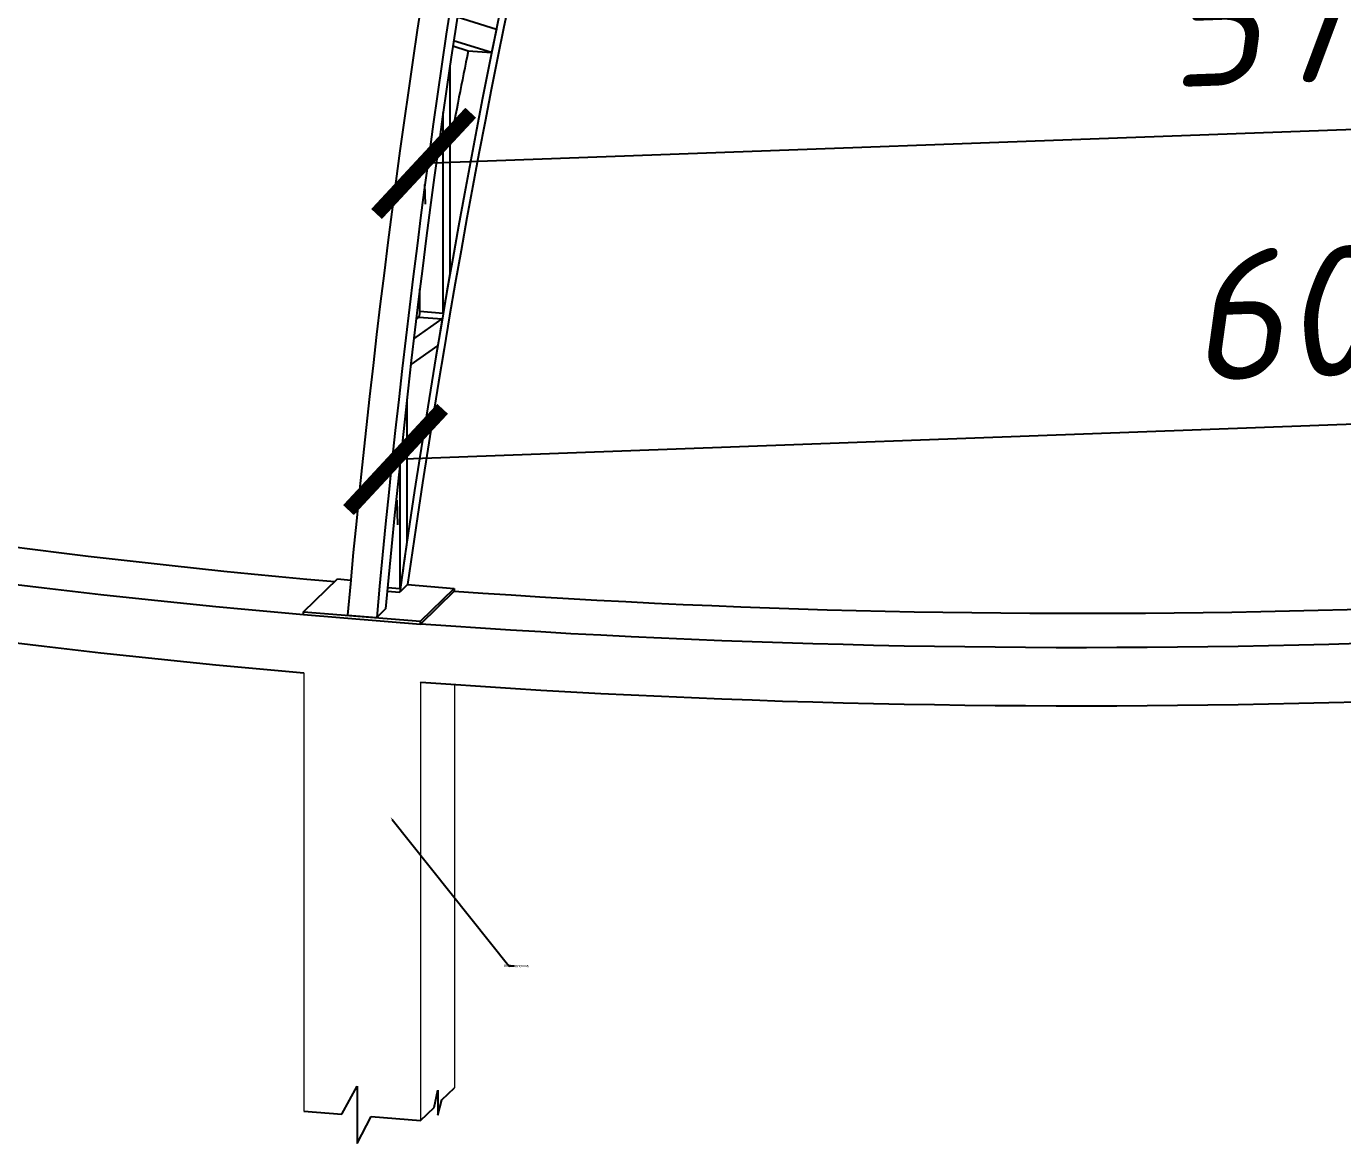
# Model space of a CAD drawing. Extents: x -483223 to 550073, y -164053 to -64662.
# Drawn here: x 369594 to 373633, y -150393 to -146966 of the extents above; entities that cross this region are included whole.
import ezdxf
from ezdxf import colors
from ezdxf.entities.mleader import LeaderData, LeaderLine
from ezdxf.math import Vec2, Vec3

# ---------------------------------------------------------------- set-up
doc = ezdxf.new("R2010")
doc.units = 0
doc.header["$MEASUREMENT"] = 0
doc.layers.get('0').update_dxf_attribs({"color": 40, "linetype": 'CONTINUOUS'})
doc.layers.get('Defpoints').update_dxf_attribs({"linetype": 'CONTINUOUS'})
doc.layers.add('АРМАТУРА', color=11, linetype='CONTINUOUS', lineweight=50)
doc.styles.add('ГОСТ', font='isocpeur.ttf', dxfattribs={"oblique": 10})
doc.dimstyles.new('100', dxfattribs={"dimscale": 100, "dimtxt": 4, "dimasz": 3, "dimexe": 1.25, "dimexo": 5, "dimgap": 1.5, "dimtad": 1, "dimdec": 0, "dimtxsty": 'ГОСТ', "dimblk": 'ARCHTICK', "dimcen": 2, "dimadec": 0, "dimazin": 0, "dimtfac": 1, "dimtdec": 0, "dimtmove": 0, "dimatfit": 3, "dimfxl": 1, "dimarcsym": 0})

# ---------------------------------------------------------------- blocks, each defined once
blk = doc.blocks.new('_ArchTick')
at = {"color": 0, "linetype": 'ByBlock', "const_width": 0.15}
blk.add_lwpolyline([(-0.5, -0.5), (0.5, 0.5)], dxfattribs=at)
blk = doc.blocks.new('*D566')
at = {"layer": 'Defpoints', "color": 0, "transparency": 16777216}
for p in [(376529, -146743.2), (370797.2, -146951.6), (370813, -147386.2)]:
    blk.add_point(p, dxfattribs=at)
at = {"layer": 'АРМАТУРА', "color": 0, "lineweight": -2, "transparency": 16777216}
for p, q in [((376544.8, -147177.9), (370813, -147386.2)), ((376547.2, -147242.9), (376549.4, -147302.8)), ((370815.4, -147451.3), (370817.6, -147511.1))]:
    blk.add_line(p, q, dxfattribs=at)
at = {"layer": 'АРМАТУРА', "color": 0, "lineweight": -2, "transparency": 16777216, "xscale": 300, "yscale": 300, "zscale": 300}
for p, rotation in [((376544.8, -147177.9), 2.08194740313199), ((370813, -147386.2), 182.0819474031319)]:
    blk.add_blockref('_ArchTick', p, dxfattribs=dict(at, rotation=rotation))
at = {"layer": 'АРМАТУРА', "color": 0, "transparency": 16777216, "insert": (373666.2, -146932.3), "char_height": 400, "attachment_point": 5, "rotation": 2.0819, "style": 'ГОСТ'}
blk.add_mtext('5736', dxfattribs=at)
blk = doc.blocks.new('*D574')
at = {"layer": 'Defpoints', "color": 0, "transparency": 16777216}
for p in [(376734.4, -147774.9), (370715.8, -147995.4), (370726.7, -148294.4)]:
    blk.add_point(p, dxfattribs=at)
at = {"layer": 'АРМАТУРА', "color": 0, "lineweight": -2, "transparency": 16777216}
for p, q in [((376745.3, -148073.9), (370726.7, -148294.4)), ((376752.7, -148274.6), (376749.9, -148198.9)), ((370734.1, -148495.1), (370731.3, -148419.3))]:
    blk.add_line(p, q, dxfattribs=at)
at = {"layer": 'АРМАТУРА', "color": 0, "lineweight": -2, "transparency": 16777216, "xscale": 300, "yscale": 300, "zscale": 300}
for p, rotation in [((376745.3, -148073.9), 2.097661525175187), ((370726.7, -148294.4), 182.0976615251752)]:
    blk.add_blockref('_ArchTick', p, dxfattribs=dict(at, rotation=rotation))
at = {"layer": 'АРМАТУРА', "color": 0, "transparency": 16777216, "insert": (373723.2, -147834.4), "char_height": 400, "attachment_point": 5, "rotation": 2.0977, "style": 'ГОСТ'}
blk.add_mtext('6023', dxfattribs=at)

msp = doc.modelspace()

# ---------------------------------------------------------------- linework, layer by layer
at = {"linetype": 'Continuous', "extrusion": (0.96081, -0.077587, 0.266129)}
for p, q in [((370916.076, -146937.0389), (371036.3226, -146974.5935)), ((371036.3226, -146974.5935), (371021.467, -147046.3853)), ((370902.7189, -147025.9094), (370949.7337, -147040.5927)), ((371021.467, -147046.3853), (370905.0839, -147010.0373)), ((370949.7337, -147040.5927), (371021.467, -147046.3853)), ((370893.7634, -147086.5616), (370893.7634, -147726.0136)), ((370873.0673, -147845.6586), (370873.0673, -147230.2129)), ((370893.7634, -147726.0136), (370873.0673, -147845.6586)), ((370801.334, -147839.866), (370801.334, -147772.3534)), ((370801.334, -147839.866), (370873.0673, -147845.6586)), ((370782.9337, -147924.8489), (370870.0679, -147863.2488)), ((370798.3347, -147857.4562), (370790.2862, -147863.1461)), ((370798.3347, -147857.4562), (370870.0679, -147863.2488)), ((370870.0679, -147863.2488), (370856.2949, -147944.8675)), ((370856.2949, -147944.8675), (370773.7775, -148003.2038)), ((370761.8085, -148108.3344), (370761.8085, -148547.0741)), ((370741.1123, -148690.4422), (370741.1123, -148298.1244)), ((370444.7085, -148761.3523), (370548.1893, -148660.9662)), ((370548.1893, -148660.9662), (370589.1467, -148664.2736)), ((370701.2729, -148698.3811), (370739.5481, -148701.4719)), ((370702.306, -148687.3085), (370741.1123, -148690.4422)), ((370763.389, -148678.3439), (370739.5481, -148701.4719)), ((370763.389, -148678.3439), (370906.8554, -148689.9291)), ((370803.3747, -148790.3152), (370906.8554, -148689.9291)), ((370906.8554, -148698.8885), (370803.3747, -148799.2746)), ((370906.8554, -148689.9291), (370906.8554, -148698.8885)), ((370444.7085, -148770.3117), (370444.7085, -148761.3523)), ((370444.7085, -148761.3523), (370803.3747, -148790.3152)), ((370444.7085, -148770.3117), (370803.3747, -148799.2746)), ((370579.2084, -148772.2134), (370668.8749, -148779.4541)), ((370696.2427, -148752.9047), (370668.8749, -148779.4541)), ((370803.3747, -148799.2746), (370803.3747, -148790.3152)), ((370803.7549, -148978.1179), (370804.2319, -148977.6551))]:
    msp.add_line(p, q, dxfattribs=at)
at = {"color": 0, "linetype": 'Continuous', "lineweight": 0, "extrusion": (0.96081, -0.077587, 0.266129)}
for p, q in [((370445.0887, -148949.1549), (370445.0887, -150293.0654)), ((370803.7549, -148978.1179), (370803.7549, -150322.0283)), ((370907.2356, -148984.915), (370907.2356, -150221.6422))]:
    msp.add_line(p, q, dxfattribs=at)
for p, q in [((370561.9449, -150302.5017), (370609.2711, -150217.094)), ((370609.2711, -150217.094), (370609.2711, -150393.1786)), ((370844.8704, -150282.1424), (370856.9734, -150229.2357)), ((370856.9734, -150229.2357), (370856.9734, -150306.2835)), ((370869.0825, -150258.6544), (370907.2356, -150221.6422)), ((370856.9734, -150306.2835), (370869.0825, -150258.6544)), ((370445.0887, -150293.0654), (370561.9449, -150302.5017)), ((370609.2711, -150393.1786), (370651.801, -150309.7578)), ((370651.801, -150309.7578), (370803.7549, -150322.0283)), ((370803.7549, -150322.0283), (370844.8704, -150282.1424))]:
    msp.add_line(p, q)
at = {"linetype": 'Continuous'}
for centre, major_axis, ratio, start_param, end_param in [((372871.0887, -150879.7448), (4066.169, 8021.9157), 0.840423418, 0.856765312, 1.596444803), ((372868.8343, -150876.8434), (-4030.6421, -7951.8267), 0.840423418, 3.986889883, 4.733455863), ((372826.0334, -149261.947), (-689.7048, -8541.0449), 0.26612921, 3.960204879, 4.67651904), ((372915.6999, -149269.1877), (689.7048, 8541.0449), 0.26612921, 0.820605555, 1.534926387), ((372915.7006, -149269.19), (-682.1934, -8448.0272), 0.26612921, 3.952039077, 4.672738989), ((372906.7333, -150867.2447), (723.8931, 8964.4209), 0.26612921, 0.587720618, 1.34833014), ((372906.0194, -150864.6874), (-717.5683, -8886.0969), 0.26612921, 3.715548784, 4.4853412), ((372835, -150861.4521), (-723.8931, -8964.4209), 0.26612921, 4.293669339, 4.328694301), ((372835, -146602.2635), (7731.9771, 0), 0.279887309, 3.674372328, 4.411040652), ((372835, -146602.2635), (8105.2686, 0), 0.279887309, 3.673740433, 4.413031949), ((372835, -150861.4521), (-723.8931, -8964.4209), 0.26612921, 4.390161767, 4.39224464), ((372835, -146781.4516), (-8110.2474, 1.5723), 0.27975424, 0.532881069, 1.271732043), ((372835, -150861.4521), (-723.8931, -8964.4209), 0.26612921, 4.409432527, 4.409748765), ((372835, -146602.2635), (7731.9771, 0), 0.279887309, 4.460356462, 5.19768224), ((372906.7333, -150867.2447), (-723.8931, -8964.4209), 0.26612921, 4.472137662, 4.488654958), ((372835, -146602.2635), (8105.2686, 0), 0.279887309, 4.459138597, 5.198476269), ((372835, -146781.4516), (-8105.2686, 0), 0.279887309, 1.317548874, 2.056886546)]:
    msp.add_ellipse(centre, major_axis=major_axis, ratio=ratio, start_param=start_param, end_param=end_param, dxfattribs=at)

# ---------------------------------------------------------------- dimensions: what is measured, and where the dimension line sits
at = {"layer": 'АРМАТУРА'}
for p1, p2, distance, picture, middle in [((376529.0254, -146743.2378), (370797.219, -146951.6052), 434.9041, '*D566', (373666.2067, -146932.2695)), ((376734.3691, -147774.9462), (370715.7699, -147995.3922), 299.1914, '*D574', (373723.2098, -147834.3947))]:
    dim = msp.add_aligned_dim(p1=p1, p2=p2, distance=distance, dimstyle='100', dxfattribs=at)
    dim.commit()
    dim.dimension.update_dxf_attribs({"geometry": picture, "text_midpoint": middle})

# ---------------------------------------------------------------- leaders
ml = msp.add_multileader_mtext('Standard')
ml.set_content('Ж.б. колонна', color=256)
ml.set_leader_properties()
ml.build(insert=Vec2(0, 0))
ml.multileader.update_dxf_attribs({"text_right_attachment_type": 6, "dogleg_length": 0.36, "arrow_head_size": 9})
ctx = ml.context
ctx.base_point, ctx.char_height, ctx.arrow_head_size, ctx.landing_gap_size, ctx.plane_origin = Vec3(371092.2373, -149847.2728), 9, 9, 4.5, Vec3(370639.1212, -149334.5719)
ctx.right_attachment, ctx.text_align_type = 6, 1
notes = []
notes.append((ctx, [(0, (1, 1, 0), (371074.2373, -149847.2728), (1, 0), 18, [(0, [(370711.0639, -149391.6178)], 0, [])])]))
ctx.mtext.insert, ctx.mtext.width, ctx.mtext.alignment, ctx.mtext.flow_direction = Vec3(371096.7373, -149842.7728), 1606.061743, 2, 5
for ctx, leaders in notes:
    for number, flags, end, landing, length, lines in leaders:
        leader = LeaderData()
        leader.index, (leader.has_last_leader_line, leader.has_dogleg_vector, leader.attachment_direction) = number, flags
        leader.last_leader_point, leader.dogleg_vector, leader.dogleg_length = Vec3(end), Vec3(landing), length
        for number, points, colour, breaks in lines:
            line = LeaderLine()
            line.index, line.vertices, line.color, line.breaks = number, Vec3.list(points), colors.encode_raw_color(colour), breaks
            leader.lines.append(line)
        ctx.leaders.append(leader)

doc.saveas('drawing.dxf')
